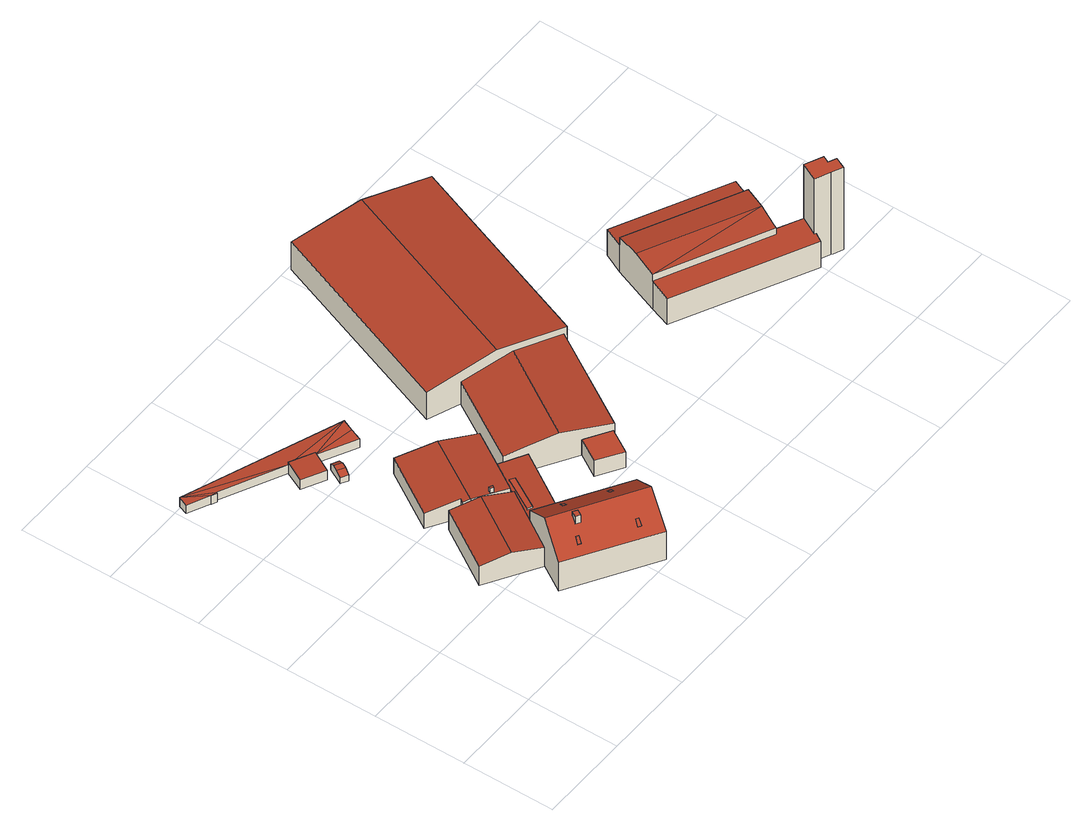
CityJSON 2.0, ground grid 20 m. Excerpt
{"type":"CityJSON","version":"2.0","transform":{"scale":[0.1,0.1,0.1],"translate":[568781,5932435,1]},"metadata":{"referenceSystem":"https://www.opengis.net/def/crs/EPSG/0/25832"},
"CityObjects":{
"building1":{"type":"Building","attributes":{"Grundfläche 2D":"195.941636","Grundhöhe NN":"2.440"},"geometry":[{"type":"Solid","lod":"3","boundaries":[[[[0,1,2,3,4]],[[0,5,6,1]],[[5,0,4,7,8]],[[6,5,8,9]],[[2,1,6,9,10]],[[4,3,2,10,7]],[[10,9,8,7]]]],"semantics":{"surfaces":[{"type":"RoofSurface"},{"type":"WallSurface"},{"type":"GroundSurface"}],"values":[[0,0,1,1,1,1,2]]}}]},
"building2":{"type":"Building","attributes":{"Grundfläche 2D":"151.977044","Grundhöhe NN":"2.352"},"geometry":[{"type":"Solid","lod":"3","boundaries":[[[[11,12,13]],[[14,12,11]],[[15,12,14]],[[16,12,15]],[[17,14,11,18]],[[16,15,19]],[[20,19,21]],[[16,19,20]],[[22,23,24,25]],[[13,12,26,27]],[[11,13,27,28]],[[18,11,28,29]],[[17,18,29,30]],[[14,17,30,31]],[[15,14,31,32]],[[19,33,34,21]],[[16,20,21,34,35]],[[12,16,35,26]],[[22,19,15,23]],[[23,15,32,36,24]],[[25,24,36,37]],[[25,37,33,19,22]],[[29,28,27,26,35,34,33,37,36,32,31,30]]]],"semantics":{"surfaces":[{"type":"RoofSurface"},{"type":"WallSurface"},{"type":"GroundSurface"}],"values":[[0,0,0,0,0,0,0,0,0,1,1,1,1,1,1,1,1,1,1,1,1,1,2]]}}]},
"building3":{"type":"Building","attributes":{"Grundfläche 2D":"299.233304","Grundhöhe NN":"2.275"},"children":["building3-1","building3-2","building3-3","building3-4","building3-5"],"geometry":[{"type":"Solid","lod":"3","boundaries":[[[[38,39,40,41]],[[39,42,43,40]],[[42,39,38,44,45]],[[43,42,45,46]],[[41,40,43,46,47]],[[38,41,47,44]],[[45,44,47,46]]]],"semantics":{"surfaces":[{"type":"RoofSurface"},{"type":"WallSurface"},{"type":"GroundSurface"}],"values":[[0,0,1,1,1,1,2]]}}]},
"building3-1":{"type":"BuildingInstallation","parents":["building3"],"geometry":[{"type":"MultiSurface","lod":"3","boundaries":[[[48,49,50,51]],[[51,50,52,53]],[[48,51,53,54]],[[49,48,54,55]],[[50,49,55,52]]],"semantics":{"surfaces":[{"type":"RoofSurface"},{"type":"WallSurface"}],"values":[0,1,1,1,1]}}]},
"building3-2":{"type":"BuildingInstallation","parents":["building3"],"geometry":[{"type":"MultiSurface","lod":"3","boundaries":[[[56,57,58,59]],[[59,58,60,61]],[[56,59,61,62]],[[57,56,62,63]],[[58,57,63,60]]],"semantics":{"surfaces":[{"type":"RoofSurface"},{"type":"WallSurface"}],"values":[0,1,1,1,1]}}]},
"building3-3":{"type":"BuildingInstallation","parents":["building3"],"geometry":[{"type":"MultiSurface","lod":"3","boundaries":[[[64,65,66,67]],[[67,66,68,69]],[[64,67,69,70]],[[65,64,70,71]],[[66,65,71,68]]],"semantics":{"surfaces":[{"type":"RoofSurface"},{"type":"WallSurface"}],"values":[0,1,1,1,1]}}]},
"building3-4":{"type":"BuildingInstallation","parents":["building3"],"geometry":[{"type":"MultiSurface","lod":"3","boundaries":[[[72,73,74,75]],[[72,75,76,77]],[[75,74,78,76]],[[73,72,77,79]],[[74,73,79,78]]],"semantics":{"surfaces":[{"type":"RoofSurface"},{"type":"WallSurface"}],"values":[0,1,1,1,1]}}]},
"building3-5":{"type":"BuildingInstallation","parents":["building3"],"geometry":[{"type":"MultiSurface","lod":"3","boundaries":[[[80,81,82,83]],[[83,82,84,85]],[[80,83,85,86]],[[81,80,86,87]],[[82,81,87,84]]],"semantics":{"surfaces":[{"type":"RoofSurface"},{"type":"WallSurface"}],"values":[0,1,1,1,1]}}]},
"building4":{"type":"Building","attributes":{"Grundfläche 2D":"7.041573","Grundhöhe NN":"2.620"},"geometry":[{"type":"Solid","lod":"3","boundaries":[[[[88,89,90,91]],[[92,88,91,93]],[[94,92,93,95]],[[95,93,91,90,96,97]],[[94,95,97,98]],[[89,88,92,94,98,99]],[[90,89,99,96]],[[97,96,99,98]]]],"semantics":{"surfaces":[{"type":"RoofSurface"},{"type":"WallSurface"},{"type":"GroundSurface"}],"values":[[0,0,0,1,1,1,1,2]]}}]},
"building5":{"type":"Building","attributes":{"Grundfläche 2D":"259.369609","Grundhöhe NN":"2.408"},"children":["building5-1"],"geometry":[{"type":"Solid","lod":"3","boundaries":[[[[100,101,102,103,104]],[[105,103,102,106,107,108]],[[106,102,101,109,110]],[[107,106,110,111]],[[108,107,111,112]],[[105,108,112,113]],[[103,105,113,114]],[[104,103,114,115]],[[101,100,104,115,109]],[[109,115,114,113,112,111,110]]]],"semantics":{"surfaces":[{"type":"RoofSurface"},{"type":"WallSurface"},{"type":"GroundSurface"}],"values":[[0,0,1,1,1,1,1,1,1,2]]}}]},
"building5-1":{"type":"BuildingInstallation","parents":["building5"],"geometry":[{"type":"MultiSurface","lod":"3","boundaries":[[[116,117,118,119]],[[120,121,119,118]],[[116,119,121,122]],[[122,123,117,116]],[[118,117,123,120]]],"semantics":{"surfaces":[{"type":"RoofSurface"},{"type":"WallSurface"}],"values":[0,1,1,1,1]}}]},
"building6":{"type":"Building","attributes":{"Grundfläche 2D":"99.061454","Grundhöhe NN":"2.262"},"children":["building6-1"],"geometry":[{"type":"Solid","lod":"3","boundaries":[[[[124,125,126,127]],[[127,126,44,128]],[[124,127,128,129]],[[125,124,129,130]],[[126,125,130,44]],[[130,129,128,44]]]],"semantics":{"surfaces":[{"type":"RoofSurface"},{"type":"WallSurface"},{"type":"GroundSurface"}],"values":[[0,1,1,1,1,2]]}}]},
"building6-1":{"type":"BuildingInstallation","parents":["building6"],"geometry":[{"type":"MultiSurface","lod":"3","boundaries":[[[131,132,133,134]],[[135,136,134,133]],[[131,134,136,137]],[[137,138,132,131]],[[133,132,138,135]]],"semantics":{"surfaces":[{"type":"RoofSurface"},{"type":"WallSurface"}],"values":[0,1,1,1,1]}}]},
"building7":{"type":"Building","attributes":{"Grundfläche 2D":"37.009740","Grundhöhe NN":"2.085"},"geometry":[{"type":"Solid","lod":"3","boundaries":[[[[139,140,141,142]],[[143,144,142,141]],[[144,145,139,142]],[[145,146,140,139]],[[146,143,141,140]],[[146,145,144,143]]]],"semantics":{"surfaces":[{"type":"RoofSurface"},{"type":"WallSurface"},{"type":"GroundSurface"}],"values":[[0,1,1,1,1,2]]}}]},
"building8":{"type":"Building","attributes":{"Grundfläche 2D":"1878.851513","Grundhöhe NN":"2.018"},"geometry":[{"type":"Solid","lod":"3","boundaries":[[[[147,148,149,150,151,152]],[[153,154,155,147,152]],[[156,157,158,159]],[[157,160,161,158]],[[150,149,162,163]],[[164,154,153,152,151,150,163,165]],[[155,154,164,166]],[[156,159,167,168]],[[148,147,155,166,169,160,157,156,168,162,149]],[[161,160,169,170]],[[159,158,161,170,167]],[[167,170,169,166,164,165,163,162,168]]]],"semantics":{"surfaces":[{"type":"RoofSurface"},{"type":"WallSurface"},{"type":"GroundSurface"}],"values":[[0,0,0,0,1,1,1,1,1,1,1,2]]}}]},
"building9":{"type":"Building","attributes":{"Grundfläche 2D":"598.621394","Grundhöhe NN":"1.745"},"geometry":[{"type":"Solid","lod":"3","boundaries":[[[[171,172,173,174]],[[171,174,175]],[[176,171,175,177]],[[178,179,180,181,182,183,184,185]],[[186,187,188,189,190,191,192,193,194]],[[195,196,197,198]],[[175,174,173,197,199,200,185]],[[175,185,184,177]],[[201,198,172,171,176,177,184,183,202]],[[172,198,197,173]],[[183,182,203,202]],[[178,185,200,204]],[[179,178,204,205]],[[180,179,205,206]],[[181,194,193,207,203,182]],[[208,187,186,194,181,180,206]],[[209,189,188,187,208,210]],[[190,189,209,211]],[[191,190,211,212]],[[192,191,212,213]],[[193,192,213,207]],[[195,198,201,214]],[[196,195,214,215]],[[197,196,215,199]],[[214,201,202,203,207,213,212,211,209,210,208,206,205,204,200,199,215]]]],"semantics":{"surfaces":[{"type":"RoofSurface"},{"type":"WallSurface"},{"type":"GroundSurface"}],"values":[[0,0,0,0,0,0,1,1,1,1,1,1,1,1,1,1,1,1,1,1,1,1,1,1,2]]}}]}
},
"vertices":[
[311,335,76],[230,206,76],[284,172,64],[325,236,64],[366,301,64],[257,369,64],[175,240,64],[366,301,14],[257,369,14],[175,240,14],[284,172,14],
[53,757,36],[14,799,38],[6,779,36],[65,754,36],[199,689,36],[348,672,38],[63,751,36],[52,756,36],[248,664,36],[338,648,37],[329,623,36],[248,664,43],[199,689,43],[178,647,39],[227,622,39],[14,799,14],[6,779,14],[53,757,14],[52,756,14],[63,751,14],[65,754,14],[199,689,14],[248,664,14],[329,623,14],[348,672,14],[178,647,14],[227,622,14],
[326,236,87],[289,175,136],[468,65,136],[505,125,87],[251,115,87],[431,4,87],[326,236,13],[251,115,13],[431,4,13],[505,125,13],
[368,189,100],[362,193,100],[355,183,108],[362,179,108],[355,183,107],[362,179,107],[368,189,99],[362,193,99],
[399,45,100],[405,41,100],[412,52,109],[406,55,109],[412,52,108],[406,55,108],[399,45,99],[405,41,99],
[304,103,100],[311,114,109],[305,117,109],[298,107,100],[305,117,108],[298,107,99],[304,103,99],[311,114,108],
[447,140,100],[440,144,100],[434,134,108],[441,130,108],[441,130,107],[447,140,99],[434,134,107],[440,144,99],
[330,124,141],[337,135,141],[328,141,141],[321,130,141],[328,141,130],[321,130,121],[330,124,121],[337,135,130],
[260,611,38],[266,623,31],[251,631,31],[245,620,38],[254,600,38],[238,608,38],[247,588,31],[232,596,31],[251,631,16],[232,596,16],[247,588,16],[266,623,16],
[412,375,55],[455,444,55],[385,488,66],[302,352,66],[375,316,55],[288,360,64],[312,534,54],[232,406,54],[293,368,64],[455,444,14],[312,534,14],[232,406,14],[293,368,14],[288,360,14],[302,352,14],[375,316,14],
[347,333,71],[350,337,71],[342,341,72],[340,336,72],[342,341,60],[340,336,60],[347,333,59],[350,337,59],
[465,341,55],[414,374,51],[326,236,51],[378,204,55],[378,204,13],[465,341,13],[414,374,13],
[402,325,55],[393,331,55],[353,261,55],[362,256,55],[353,261,51],[362,256,52],[402,325,52],[393,331,51],
[577,203,52],[609,254,50],[556,287,50],[525,236,52],[556,287,11],[525,236,11],[577,203,11],[609,254,11],
[637,501,85],[604,514,79],[530,542,67],[424,368,67],[466,343,75],[518,310,85],[609,254,68],[611,253,67],[740,462,67],[461,568,82],[604,514,107],[765,939,107],[622,993,82],[747,460,82],[908,884,82],[530,542,10],[424,368,10],[611,253,10],[609,254,10],[740,462,10],[622,993,10],[461,568,10],[747,460,10],[908,884,10],
[1187,342,103],[1211,390,97],[974,507,97],[954,455,104],[934,403,97],[1167,301,98],[1162,291,97],[917,358,74],[1200,218,75],[1209,235,78],[1206,237,78],[1223,273,83],[1167,301,83],[1162,291,81],[934,403,80],[1209,235,223],[1237,222,223],[1241,220,223],[1261,211,223],[1272,234,223],[1255,242,223],[1262,256,223],[1224,274,223],[1206,237,223],[1232,434,74],[995,551,74],[974,507,78],[1211,390,78],[974,507,7],[934,403,7],[1211,390,7],[1167,301,7],[1223,273,7],[917,358,7],[1200,218,7],[1209,235,7],[1224,274,7],[1237,222,7],[1261,211,7],[1241,220,7],[1272,234,7],[1255,242,7],[1262,256,7],[1232,434,7],[995,551,7]
]}
